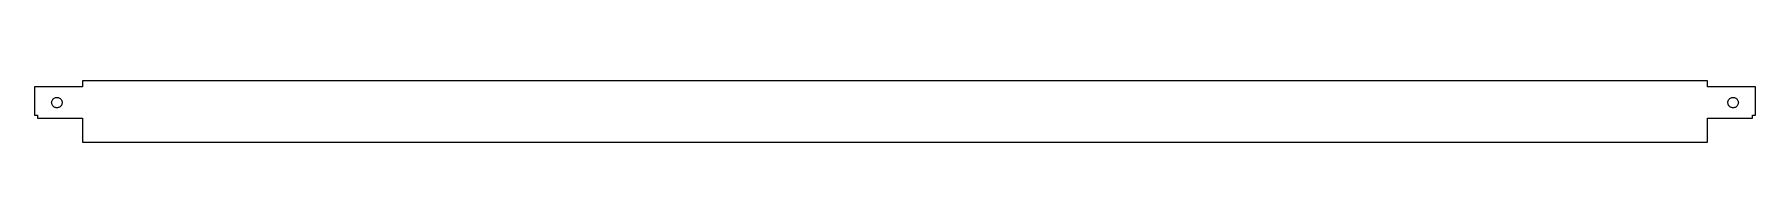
# Model space of a CAD drawing. Header units: metres. Extents: x -16 to 544, y 0 to 20.
import ezdxf

# ---------------------------------------------------------------- set-up
doc = ezdxf.new("R2010")
doc.units = ezdxf.units.M

msp = doc.modelspace()

# ---------------------------------------------------------------- linework, layer by layer
for p, q in [((0, 18.0036), (-15.6916, 18.0036)), ((-15.6916, 18.0036), (-15.6916, 8.80363)), ((528.62, 20.0036), (0, 20.0036)), ((0, 20.0036), (0, 18.0036)), ((528.62, 18.0036), (528.62, 20.0036)), ((544.312, 18.0036), (528.62, 18.0036)), ((544.312, 8.80363), (544.312, 18.0036)), ((-10.0916, 12.9036), (-10.077, 13.1255)), ((-10.077, 12.6817), (-10.0916, 12.9036)), ((-10.077, 13.1255), (-10.0337, 13.3436)), ((-10.0337, 12.4636), (-10.077, 12.6817)), ((-10.0337, 13.3436), (-9.96217, 13.5542)), ((-9.96217, 12.2531), (-10.0337, 12.4636)), ((-9.96217, 13.5542), (-9.86383, 13.7536)), ((-9.86383, 12.0536), (-9.96217, 12.2531)), ((-9.86383, 13.7536), (-9.74028, 13.9385)), ((-9.74028, 11.8687), (-9.86383, 12.0536)), ((-9.74028, 13.9385), (-9.59367, 14.1057)), ((-9.59367, 11.7016), (-9.74028, 11.8687)), ((-9.59367, 14.1057), (-9.42648, 14.2523)), ((-9.42648, 11.5549), (-9.59367, 11.7016)), ((-9.42648, 14.2523), (-9.24158, 14.3759)), ((-9.24158, 11.4314), (-9.42648, 11.5549)), ((-9.24158, 14.3759), (-9.04214, 14.4742)), ((-9.04214, 11.333), (-9.24158, 11.4314)), ((-9.04214, 14.4742), (-8.83157, 14.5457)), ((-8.83157, 11.2616), (-9.04214, 11.333)), ((-8.83157, 14.5457), (-8.61348, 14.5891)), ((-8.61348, 11.2182), (-8.83157, 11.2616)), ((-8.61348, 14.5891), (-8.39159, 14.6036)), ((-8.39159, 11.2036), (-8.61348, 11.2182)), ((-8.39159, 14.6036), (-8.16969, 14.5891)), ((-8.16969, 11.2182), (-8.39159, 11.2036)), ((-8.16969, 14.5891), (-7.9516, 14.5457)), ((-7.9516, 11.2616), (-8.16969, 11.2182)), ((-7.9516, 14.5457), (-7.74103, 14.4742)), ((-7.74103, 11.333), (-7.9516, 11.2616)), ((-7.74103, 14.4742), (-7.54158, 14.3759)), ((-7.54158, 11.4314), (-7.74103, 11.333)), ((-7.54158, 14.3759), (-7.35669, 14.2523)), ((-7.35669, 11.5549), (-7.54158, 11.4314)), ((-7.35669, 14.2523), (-7.1895, 14.1057)), ((-7.1895, 11.7016), (-7.35669, 11.5549)), ((-7.1895, 14.1057), (-7.04288, 13.9385)), ((-7.04288, 11.8687), (-7.1895, 11.7016)), ((-7.04288, 13.9385), (-6.91934, 13.7536)), ((-6.91934, 12.0536), (-7.04288, 11.8687)), ((-6.91934, 13.7536), (-6.82098, 13.5542)), ((-6.82098, 12.2531), (-6.91934, 12.0536)), ((-6.82098, 13.5542), (-6.74951, 13.3436)), ((-6.74951, 12.4636), (-6.82098, 12.2531)), ((-6.74951, 13.3436), (-6.70613, 13.1255)), ((-6.70613, 12.6817), (-6.74951, 12.4636)), ((-6.70613, 13.1255), (-6.69159, 12.9036)), ((-6.69159, 12.9036), (-6.70613, 12.6817)), ((535.312, 12.9036), (535.326, 13.1255)), ((535.326, 12.6817), (535.312, 12.9036)), ((535.326, 13.1255), (535.37, 13.3436)), ((535.37, 12.4636), (535.326, 12.6817)), ((535.37, 13.3436), (535.441, 13.5542)), ((535.441, 12.2531), (535.37, 12.4636)), ((535.441, 13.5542), (535.539, 13.7536)), ((535.539, 12.0536), (535.441, 12.2531)), ((535.539, 13.7536), (535.663, 13.9385)), ((535.663, 11.8687), (535.539, 12.0536)), ((535.663, 13.9385), (535.81, 14.1057)), ((535.81, 11.7016), (535.663, 11.8687)), ((535.81, 14.1057), (535.977, 14.2523)), ((535.977, 11.5549), (535.81, 11.7016)), ((535.977, 14.2523), (536.162, 14.3759)), ((536.162, 11.4314), (535.977, 11.5549)), ((536.162, 14.3759), (536.361, 14.4742)), ((536.361, 11.333), (536.162, 11.4314)), ((536.361, 14.4742), (536.572, 14.5457)), ((536.572, 11.2616), (536.361, 11.333)), ((536.572, 14.5457), (536.79, 14.5891)), ((536.79, 11.2182), (536.572, 11.2616)), ((536.79, 14.5891), (537.012, 14.6036)), ((537.012, 11.2036), (536.79, 11.2182)), ((537.012, 14.6036), (537.233, 14.5891)), ((537.233, 11.2182), (537.012, 11.2036)), ((537.233, 14.5891), (537.452, 14.5457)), ((537.452, 11.2616), (537.233, 11.2182)), ((537.452, 14.5457), (537.662, 14.4742)), ((537.662, 11.333), (537.452, 11.2616)), ((537.662, 14.4742), (537.862, 14.3759)), ((537.862, 11.4314), (537.662, 11.333)), ((537.862, 14.3759), (538.046, 14.2523)), ((538.046, 11.5549), (537.862, 11.4314)), ((538.046, 14.2523), (538.214, 14.1057)), ((538.214, 11.7016), (538.046, 11.5549)), ((538.214, 14.1057), (538.36, 13.9385)), ((538.36, 11.8687), (538.214, 11.7016)), ((538.36, 13.9385), (538.484, 13.7536)), ((538.484, 12.0536), (538.36, 11.8687)), ((538.484, 13.7536), (538.582, 13.5542)), ((538.582, 12.2531), (538.484, 12.0536)), ((538.582, 13.5542), (538.654, 13.3436)), ((538.654, 12.4636), (538.582, 12.2531)), ((538.654, 13.3436), (538.697, 13.1255)), ((538.697, 12.6817), (538.654, 12.4636)), ((538.697, 13.1255), (538.712, 12.9036)), ((538.712, 12.9036), (538.697, 12.6817)), ((-15.6916, 8.80363), (-14.6916, 8.80363)), ((-14.6916, 8.80363), (-14.6916, 7.80363)), ((-14.6916, 7.80363), (0, 7.80363)), ((0, 7.80363), (0, 0)), ((528.62, 0), (528.62, 7.80363)), ((528.62, 7.80363), (543.312, 7.80363)), ((543.312, 7.80363), (543.312, 8.80363)), ((543.312, 8.80363), (544.312, 8.80363)), ((0, 0), (528.62, 0))]:
    msp.add_line(p, q)

doc.saveas('drawing.dxf')
